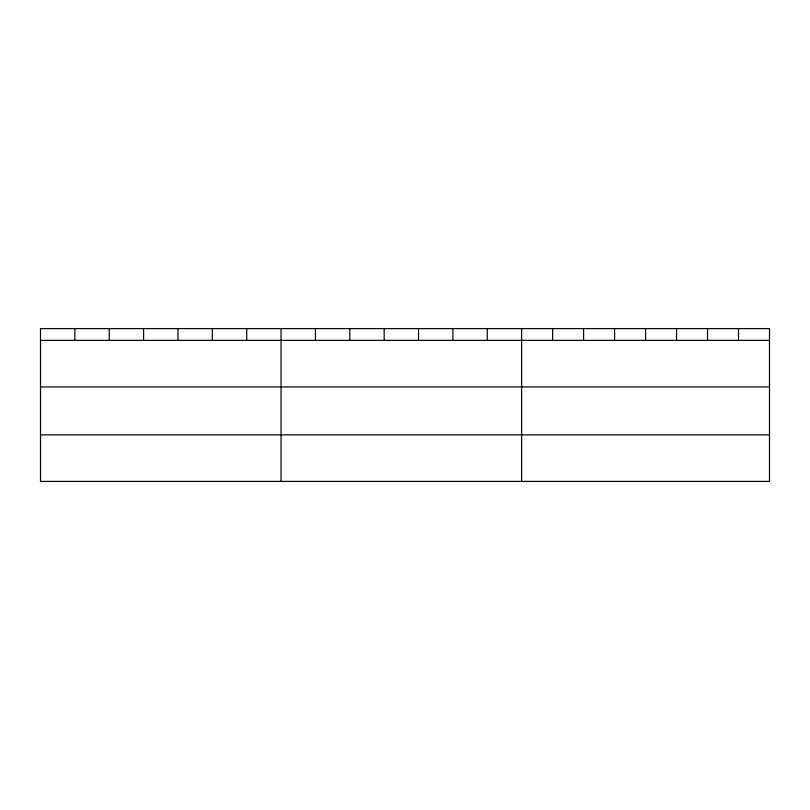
<?xml version="1.0" encoding="UTF-8"?>
<svg xmlns="http://www.w3.org/2000/svg" width="810" height="810" viewBox="0 0 810 810"><rect width="100%" height="100%" fill="white"/><g stroke="black" fill="none" stroke-linecap="round" stroke-linejoin="round"><path stroke-width="1.21" d="M769.5 386.917L769.5 328.587L40.5 328.587L40.5 481.413L769.5 481.413L769.5 386.917L40.5 386.917M40.5 340.372L769.5 340.372M40.5 434.869L769.5 434.869M738.517 328.587L738.517 340.372M707.535 328.587L707.535 340.372M676.553 328.587L676.553 340.372M645.57 328.587L645.57 340.372M614.587 328.587L614.587 340.372M583.605 328.587L583.605 340.372M552.622 328.587L552.622 340.372M521.64 328.587L521.64 481.413M487.276 328.587L487.276 340.372M452.901 328.587L452.901 340.372M418.537 328.587L418.537 340.372M384.173 328.587L384.173 340.372M349.809 328.587L349.809 340.372M315.434 328.587L315.434 340.372M281.07 328.587L281.07 481.413M246.706 328.587L246.706 340.372M212.331 328.587L212.331 340.372M177.967 328.587L177.967 340.372M143.603 328.587L143.603 340.372M109.239 328.587L109.239 340.372M74.864 328.587L74.864 340.372"/></g></svg>
